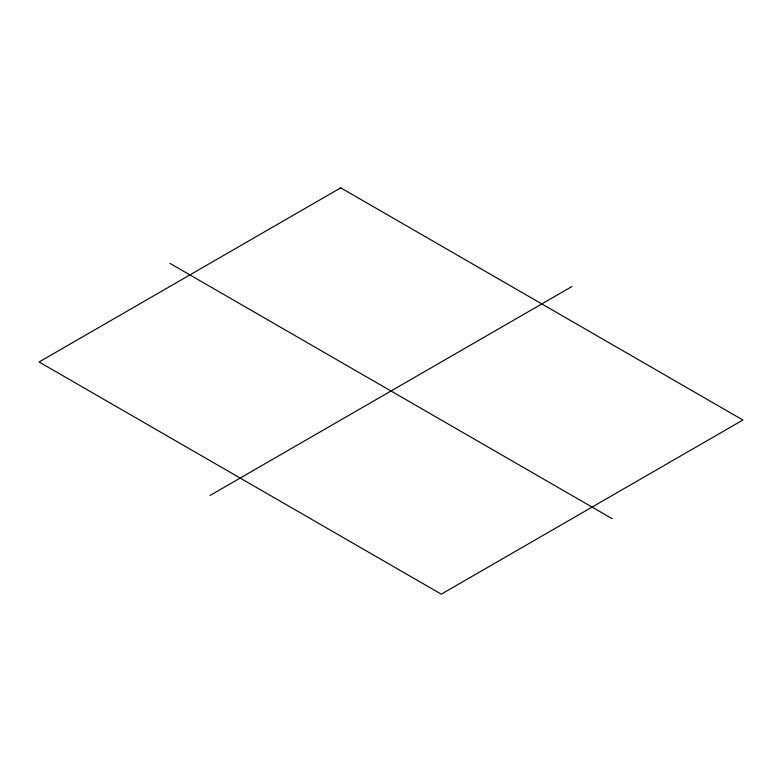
<?xml version="1.0" encoding="UTF-8"?>
<svg xmlns="http://www.w3.org/2000/svg" width="782" height="782" viewBox="0 0 782 782"><rect width="100%" height="100%" fill="white"/><g stroke="black" fill="none" stroke-linecap="round" stroke-linejoin="round"><path stroke-width="1.17" d="M210.026 495.485L571.974 286.515M169.802 263.299L612.198 518.701M340.727 187.836L39.1 361.978L441.273 594.164L742.9 420.022L340.727 187.836"/></g></svg>
